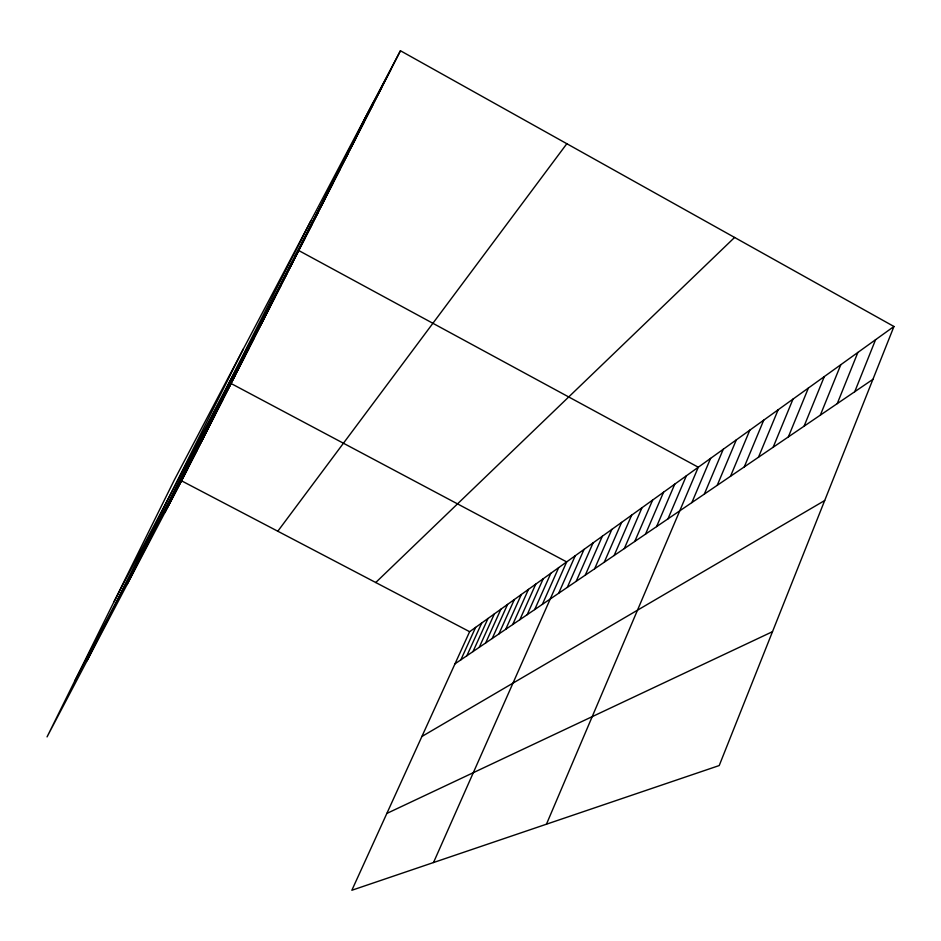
<?xml version="1.0" encoding="UTF-8"?>
<svg xmlns="http://www.w3.org/2000/svg" width="941" height="941" viewBox="0 0 941 941"><rect width="100%" height="100%" fill="white"/><g stroke="black" fill="none" stroke-linecap="round" stroke-linejoin="round"><path stroke-width="1.41" d="M893.95 326.492L719.218 765.551L351.852 890.257L469.63 631.693L893.95 326.492L400.443 50.743L174.203 480.239L47.05 736.897L181.554 480.827L400.443 50.743M854.746 391.715L875.577 339.701M837.243 403.63L857.874 352.44M820.352 415.122L840.795 364.72M804.073 426.214L824.316 376.576M788.346 436.918L808.39 388.033M773.149 447.257L793.004 399.102M758.47 457.255L778.136 409.794M744.272 466.924L763.739 420.145M730.522 476.275L749.812 430.166M717.218 485.333L736.321 439.87M704.338 494.107L723.253 449.269M691.847 502.612L710.584 458.385M546.45 824.198L698.293 467.23L298.756 250.541L113.896 601.958M667.981 518.844L686.365 475.805M645.514 534.147L663.546 492.225M656.583 526.607L674.779 484.133M634.752 541.463L652.619 500.083M624.306 548.579L641.997 507.717M604.263 562.224L621.625 522.373M614.144 555.496L631.67 515.139M585.29 575.139L602.334 536.241M594.641 568.776L611.85 529.395M576.174 581.338L593.065 542.91M558.66 593.265L575.245 555.731M567.305 587.384L584.043 549.403M542.369 604.357L558.672 567.646M433.507 862.544L566.67 561.895L231.086 383.516L74.962 680.555M527.195 614.685L543.216 578.762M534.688 609.58L550.85 573.269M512.716 624.542L528.466 589.372M519.867 619.672L535.758 584.126M498.883 633.963L514.374 599.511M505.717 629.306L521.338 594.5M485.65 642.962L500.894 609.203M492.19 638.516L507.564 604.416M466.854 655.759L481.733 622.989M472.994 651.584L487.991 618.484M479.251 647.326L494.366 613.897M460.855 659.841L475.617 627.388M87.043 660.77L243.319 349.017M127.07 584.549L310.918 220.7M164.84 512.645L373.271 102.31M355.251 137.786L381.587 87.772M346.735 154.547L372.683 105.274M338.537 170.697L364.096 122.142M330.62 186.283L355.816 138.421M322.986 201.315L347.817 154.136M315.611 215.83L340.089 169.309M308.483 229.851L332.632 183.989M301.602 243.401L325.41 198.175M294.945 256.517L318.423 211.901M288.487 269.22L311.659 225.193M282.253 281.5L305.107 238.061M270.338 304.955L292.604 262.633M264.656 316.152L286.629 274.372M259.14 327.009L280.83 285.758M253.776 337.548L275.207 296.815M248.577 347.794L269.738 307.554M238.614 367.402L264.433 317.987M233.85 376.8L254.246 337.995M229.204 385.939L249.365 347.594M220.288 403.489L244.613 356.933M216.007 411.923L235.473 374.883M200.445 442.564L222.982 399.419M193.281 456.644L215.266 414.581M189.835 463.442L207.902 429.049M183.166 476.569L204.35 436.036M173.697 495.201L197.481 449.539M167.733 506.952L187.718 468.724M364.085 120.389L390.833 69.61M277.795 531.23L566.835 143.714M375.73 582.526L734.592 237.45M454.985 663.84L872.919 379.341M421.897 736.485L824.681 500.541M386.845 813.436L772.49 631.682M181.554 480.827L469.63 631.693"/></g></svg>
